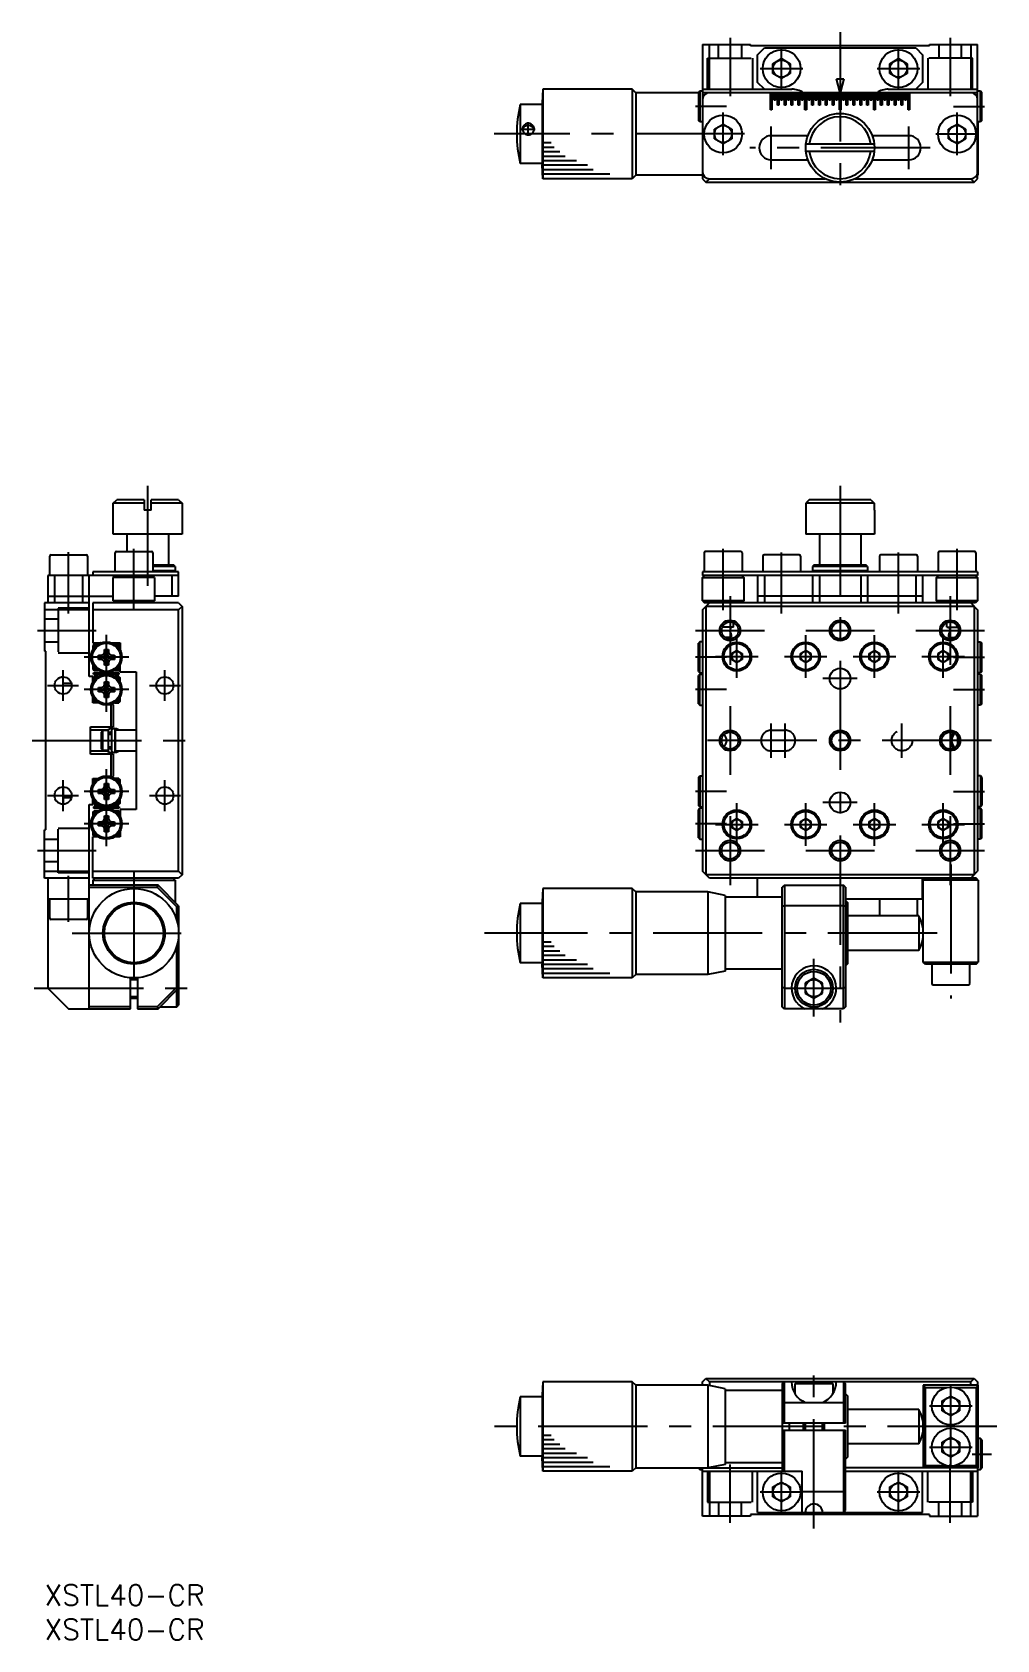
# Model space of a CAD drawing. Extents: x -2 to 315, y -8 to 226.
# Drawn here: x -1.8 to 138.4, y -8 to 225.7 of the extents above; entities that cross this region are included whole.
import ezdxf

# ---------------------------------------------------------------- set-up
doc = ezdxf.new("R2010")
doc.units = 0
doc.header["$LTSCALE"] = 0.5
doc.linetypes.add('CENTER', pattern=[50.8, 31.75, -6.35, 6.35, -6.35])
doc.linetypes.add('DASHED', pattern=[19.05, 12.7, -6.35])
for name, color, linetype in [('MSM_CENTER', 1, 'CENTER'), ('MSM_CONTINUOUS', 7, 'CONTINUOUS'), ('MSM_DASHED', 4, 'DASHED'), ('MSM_NARROW', 5, 'CONTINUOUS'), ('MSM_PART_NUMBER', 7, 'CONTINUOUS')]:
    doc.layers.add(name, color=color, linetype=linetype)
doc.styles.get("Standard").update_dxf_attribs({"font": 'txt.shx', "height": 3, "bigfont": 'bigfont.shx'})

# ---------------------------------------------------------------- blocks, each defined once
blk = doc.blocks.new('*U3')
at = {"layer": 'MSM_PART_NUMBER'}
blk.add_text('XSTL40-CR', height=3, dxfattribs=at).set_placement((0, -3))
blk = doc.blocks.new('*U4')
at = {"layer": 'MSM_PART_NUMBER'}
blk.add_text('XSTL40-CR', height=3, dxfattribs=at).set_placement((0, -8))

msp = doc.modelspace()

# ---------------------------------------------------------------- linework, layer by layer
at = {"layer": 'MSM_CENTER'}
for p, q in [((99.65, 224.87), (99.65, 216.37)), ((115.65, 225.67), (115.65, 201.87)), ((131.65, 224.87), (131.65, 216.37)), ((107.15, 217.27), (107.15, 223.47)), ((124.15, 217.27), (124.15, 223.47)), ((104.05, 220.37), (110.25, 220.37)), ((121.05, 220.37), (127.25, 220.37)), ((99.15, 214.87), (94.65, 214.87)), ((98.65, 207.77), (98.65, 213.97)), ((132.15, 214.87), (136.65, 214.87)), ((132.65, 207.77), (132.65, 213.97)), ((101.75, 210.87), (65.39, 210.87)), ((69.33, 211.58), (71.33, 211.58)), ((70.33, 210.58), (70.33, 212.58)), ((105.65, 205.77), (105.65, 211.97)), ((125.65, 205.77), (125.65, 211.97)), ((129.55, 210.87), (135.75, 210.87)), ((128.75, 208.87), (102.55, 208.87)), ((15, 145.21), (15, 159.71)), ((115.65, 159.71), (115.65, 81.71)), ((3.5, 141.19), (3.5, 150.07)), ((13, 141.68), (13, 150.56)), ((98.65, 141.68), (98.65, 150.56)), ((107.15, 141.18), (107.15, 150.06)), ((124.15, 141.18), (124.15, 150.06)), ((132.65, 141.68), (132.65, 150.56)), ((99.65, 143.71), (99.65, 133.71)), ((131.65, 143.71), (131.65, 133.71)), ((-1, 138.71), (7.5, 138.71)), ((9, 126.86), (9, 138.06)), ((94.65, 138.71), (104.65, 138.71)), ((100.65, 131.81), (100.65, 138.01)), ((110.65, 138.71), (120.65, 138.71)), ((110.65, 131.81), (110.65, 138.01)), ((120.65, 131.81), (120.65, 138.01)), ((126.65, 138.71), (136.65, 138.71)), ((130.65, 131.81), (130.65, 138.01)), ((12.25, 134.81), (5.75, 134.81)), ((99.15, 134.81), (94.65, 134.81)), ((97.55, 134.91), (103.75, 134.91)), ((107.55, 134.91), (113.75, 134.91)), ((117.55, 134.91), (123.75, 134.91)), ((127.55, 134.91), (133.75, 134.91)), ((132.15, 134.81), (136.65, 134.81)), ((2.7, 128.46), (2.7, 132.96)), ((17.5, 128.46), (17.5, 132.96)), ((118.15, 131.71), (113.15, 131.71)), ((0.45, 130.71), (4.95, 130.71)), ((12.25, 130.11), (5.75, 130.11)), ((15.25, 130.71), (19.75, 130.71)), ((99.15, 130.11), (94.65, 130.11)), ((132.15, 130.11), (136.65, 130.11)), ((99.65, 127.71), (99.65, 117.71)), ((131.65, 127.71), (131.65, 117.71)), ((105.65, 120.21), (105.65, 125.21)), ((107.65, 120.21), (107.65, 125.21)), ((124.65, 120.21), (124.65, 125.21)), ((-1.8, 122.71), (22, 122.71)), ((137.65, 122.71), (93.65, 122.71)), ((2.7, 112.46), (2.7, 116.96)), ((9, 107.36), (9, 118.56)), ((17.5, 112.46), (17.5, 116.96)), ((0.45, 114.71), (4.95, 114.71)), ((12.25, 115.31), (5.75, 115.31)), ((15.25, 114.71), (19.75, 114.71)), ((99.15, 115.31), (94.65, 115.31)), ((132.15, 115.31), (136.65, 115.31)), ((100.65, 107.41), (100.65, 113.61)), ((110.65, 107.41), (110.65, 113.61)), ((118.15, 113.71), (113.15, 113.71)), ((120.65, 107.41), (120.65, 113.61)), ((130.65, 107.41), (130.65, 113.61)), ((12.25, 110.61), (5.75, 110.61)), ((99.15, 110.61), (94.65, 110.61)), ((97.55, 110.51), (103.75, 110.51)), ((99.65, 111.71), (99.65, 101.71)), ((107.55, 110.51), (113.75, 110.51)), ((117.55, 110.51), (123.75, 110.51)), ((127.55, 110.51), (133.75, 110.51)), ((131.65, 111.71), (131.65, 101.71)), ((132.15, 110.61), (136.65, 110.61)), ((-1, 106.71), (7.5, 106.71)), ((94.65, 106.71), (104.65, 106.71)), ((110.65, 106.71), (120.65, 106.71)), ((126.65, 106.71), (136.65, 106.71)), ((3.5, 96.36), (3.5, 103.06)), ((13, 103.71), (13, 85.71)), ((131.75, 104.71), (131.75, 85.21)), ((4, 94.71), (22, 94.71)), ((129.75, 94.71), (63.98, 94.71)), ((111.85, 82.61), (111.85, 90.96)), ((-1.5, 86.71), (21.5, 86.71)), ((107.6, 86.71), (116.1, 86.71)), ((111.85, 8.2), (111.85, 32)), ((131.75, 16.9), (131.75, 29.1)), ((128.65, 26), (134.85, 26)), ((138.44, 23), (64.52, 23)), ((128.65, 20), (134.85, 20)), ((134.85, 19), (137.65, 19)), ((99.65, 9), (99.65, 17.5)), ((107.15, 10.4), (107.15, 16.6)), ((124.15, 10.4), (124.15, 16.6)), ((131.65, 9), (131.65, 17.5)), ((104.05, 13.5), (110.25, 13.5)), ((121.05, 13.5), (127.25, 13.5))]:
    msp.add_line(p, q, dxfattribs=at)
at = {"layer": 'MSM_CONTINUOUS'}
for p, q in [((95.65, 223.87), (95.65, 204.37)), ((95.65, 223.87), (102.65, 223.87)), ((96.65, 217.37), (96.65, 223.87)), ((102.65, 223.67), (102.65, 223.87)), ((128.65, 223.67), (102.65, 223.67)), ((103.65, 222.37), (104.65, 223.37)), ((103.65, 218.37), (103.65, 222.37)), ((104.65, 223.37), (126.65, 223.37)), ((126.65, 223.37), (127.65, 222.37)), ((127.65, 222.37), (127.65, 218.37)), ((128.65, 223.67), (128.65, 223.87)), ((128.65, 223.87), (135.65, 223.87)), ((134.65, 223.87), (134.65, 217.37)), ((135.65, 204.37), (135.65, 223.87)), ((105.9, 221.09), (107.15, 221.82)), ((105.9, 219.65), (105.9, 221.09)), ((107.15, 221.82), (108.4, 221.09)), ((108.4, 221.09), (108.4, 219.65)), ((122.9, 221.09), (124.15, 221.82)), ((122.9, 219.65), (122.9, 221.09)), ((124.15, 221.82), (125.4, 221.09)), ((125.4, 221.09), (125.4, 219.65)), ((72.45, 217.37), (72.35, 215.37)), ((72.45, 217.37), (72.45, 204.37)), ((85.45, 217.37), (72.45, 217.37)), ((85.45, 217.37), (85.45, 204.37)), ((85.95, 216.87), (85.45, 217.37)), ((95.65, 217.37), (108.65, 217.37)), ((104.65, 217.37), (103.65, 218.37)), ((107.15, 218.93), (105.9, 219.65)), ((108.4, 219.65), (107.15, 218.93)), ((115.11, 218.87), (116.18, 218.87)), ((115.65, 216.87), (115.11, 218.87)), ((116.18, 218.87), (115.65, 216.87)), ((122.65, 217.37), (135.65, 217.37)), ((124.15, 218.93), (122.9, 219.65)), ((125.4, 219.65), (124.15, 218.93)), ((127.65, 218.37), (126.65, 217.37)), ((69.15, 215.17), (69.15, 206.57)), ((72.35, 215.17), (69.15, 215.17)), ((72.35, 215.37), (72.35, 206.37)), ((85.95, 216.87), (85.95, 204.87)), ((95.05, 216.87), (85.95, 216.87)), ((95.05, 216.92), (95.25, 217.12)), ((95.05, 216.92), (95.05, 212.82)), ((95.25, 217.12), (95.65, 217.12)), ((95.25, 217.12), (95.25, 212.62)), ((135.65, 216.87), (95.65, 216.87)), ((105.55, 214.37), (105.55, 216.87)), ((105.75, 216.87), (105.75, 214.37)), ((106.05, 215.77), (106.05, 216.87)), ((106.25, 215.77), (106.05, 215.77)), ((106.25, 216.87), (106.25, 215.77)), ((106.55, 215.07), (106.55, 216.87)), ((106.75, 215.07), (106.55, 215.07)), ((106.75, 216.87), (106.75, 215.07)), ((107.05, 215.77), (107.05, 216.87)), ((107.25, 215.77), (107.05, 215.77)), ((107.25, 216.87), (107.25, 215.77)), ((107.55, 215.07), (107.55, 216.87)), ((107.75, 215.07), (107.55, 215.07)), ((107.75, 216.87), (107.75, 215.07)), ((108.05, 215.77), (108.05, 216.87)), ((108.25, 215.77), (108.05, 215.77)), ((108.25, 216.87), (108.25, 215.77)), ((108.55, 215.07), (108.55, 216.87)), ((108.75, 215.07), (108.55, 215.07)), ((108.75, 216.87), (108.75, 215.07)), ((109.05, 215.77), (109.05, 216.87)), ((109.25, 215.77), (109.05, 215.77)), ((109.25, 216.87), (109.25, 215.77)), ((109.55, 215.07), (109.55, 216.87)), ((109.75, 215.07), (109.55, 215.07)), ((109.75, 216.87), (109.75, 215.07)), ((110.05, 215.77), (110.05, 216.87)), ((110.25, 215.77), (110.05, 215.77)), ((110.25, 216.87), (110.25, 215.77)), ((110.55, 214.37), (110.55, 216.87)), ((110.75, 216.87), (110.75, 214.37)), ((111.05, 215.77), (111.05, 216.87)), ((111.25, 215.77), (111.05, 215.77)), ((111.25, 216.87), (111.25, 215.77)), ((111.55, 215.07), (111.55, 216.87)), ((111.75, 215.07), (111.55, 215.07)), ((111.75, 216.87), (111.75, 215.07)), ((112.05, 215.77), (112.05, 216.87)), ((112.25, 215.77), (112.05, 215.77)), ((112.25, 216.87), (112.25, 215.77)), ((112.55, 215.07), (112.55, 216.87)), ((112.75, 215.07), (112.55, 215.07)), ((112.75, 216.87), (112.75, 215.07)), ((113.05, 215.77), (113.05, 216.87)), ((113.25, 215.77), (113.05, 215.77)), ((113.25, 216.87), (113.25, 215.77)), ((113.55, 215.07), (113.55, 216.87)), ((113.75, 215.07), (113.55, 215.07)), ((113.75, 216.87), (113.75, 215.07)), ((114.05, 215.77), (114.05, 216.87)), ((114.25, 215.77), (114.05, 215.77)), ((114.25, 216.87), (114.25, 215.77)), ((114.55, 215.07), (114.55, 216.87)), ((114.75, 215.07), (114.55, 215.07)), ((114.75, 216.87), (114.75, 215.07)), ((115.05, 215.77), (115.05, 216.87)), ((115.25, 215.77), (115.05, 215.77)), ((115.25, 216.87), (115.25, 215.77)), ((115.55, 214.37), (115.55, 216.87)), ((115.75, 216.87), (115.75, 214.37)), ((116.05, 215.77), (116.05, 216.87)), ((116.25, 215.77), (116.05, 215.77)), ((116.25, 216.87), (116.25, 215.77)), ((116.55, 215.07), (116.55, 216.87)), ((116.75, 215.07), (116.55, 215.07)), ((116.75, 216.87), (116.75, 215.07)), ((117.05, 215.77), (117.05, 216.87)), ((117.25, 215.77), (117.05, 215.77)), ((117.25, 216.87), (117.25, 215.77)), ((117.55, 215.07), (117.55, 216.87)), ((117.75, 215.07), (117.55, 215.07)), ((117.75, 216.87), (117.75, 215.07)), ((118.05, 215.77), (118.05, 216.87)), ((118.25, 215.77), (118.05, 215.77)), ((118.25, 216.87), (118.25, 215.77)), ((118.55, 215.07), (118.55, 216.87)), ((118.75, 215.07), (118.55, 215.07)), ((118.75, 216.87), (118.75, 215.07)), ((119.05, 215.77), (119.05, 216.87)), ((119.25, 215.77), (119.05, 215.77)), ((119.25, 216.87), (119.25, 215.77)), ((119.55, 215.07), (119.55, 216.87)), ((119.75, 215.07), (119.55, 215.07)), ((119.75, 216.87), (119.75, 215.07)), ((120.05, 215.77), (120.05, 216.87)), ((120.25, 215.77), (120.05, 215.77)), ((120.25, 216.87), (120.25, 215.77)), ((120.55, 214.37), (120.55, 216.87)), ((120.75, 216.87), (120.75, 214.37)), ((121.05, 215.77), (121.05, 216.87)), ((121.25, 215.77), (121.05, 215.77)), ((121.25, 216.87), (121.25, 215.77)), ((121.55, 215.07), (121.55, 216.87)), ((121.75, 215.07), (121.55, 215.07)), ((121.75, 216.87), (121.75, 215.07)), ((122.05, 215.77), (122.05, 216.87)), ((122.25, 215.77), (122.05, 215.77)), ((122.25, 216.87), (122.25, 215.77)), ((122.55, 215.07), (122.55, 216.87)), ((122.75, 215.07), (122.55, 215.07)), ((122.75, 216.87), (122.75, 215.07)), ((123.05, 215.77), (123.05, 216.87)), ((123.25, 215.77), (123.05, 215.77)), ((123.25, 216.87), (123.25, 215.77)), ((123.55, 215.07), (123.55, 216.87)), ((123.75, 215.07), (123.55, 215.07)), ((123.75, 216.87), (123.75, 215.07)), ((124.05, 215.77), (124.05, 216.87)), ((124.25, 215.77), (124.05, 215.77)), ((124.25, 216.87), (124.25, 215.77)), ((124.55, 215.07), (124.55, 216.87)), ((124.75, 215.07), (124.55, 215.07)), ((124.75, 216.87), (124.75, 215.07)), ((125.05, 215.77), (125.05, 216.87)), ((125.25, 215.77), (125.05, 215.77)), ((125.25, 216.87), (125.25, 215.77)), ((125.55, 214.37), (125.55, 216.87)), ((125.75, 216.87), (125.75, 214.37)), ((135.65, 217.12), (136.05, 217.12)), ((136.05, 217.12), (136.25, 216.92)), ((136.05, 212.62), (136.05, 217.12)), ((136.25, 212.82), (136.25, 216.92)), ((95.25, 212.62), (95.05, 212.82)), ((105.75, 214.37), (105.55, 214.37)), ((110.75, 214.37), (110.55, 214.37)), ((115.75, 214.37), (115.55, 214.37)), ((120.75, 214.37), (120.55, 214.37)), ((125.75, 214.37), (125.55, 214.37)), ((136.25, 212.82), (136.05, 212.62)), ((95.65, 212.62), (95.25, 212.62)), ((97.4, 211.59), (98.65, 212.32)), ((97.4, 210.15), (97.4, 211.59)), ((98.65, 212.32), (99.9, 211.59)), ((99.9, 211.59), (99.9, 210.15)), ((110.97, 210.62), (105.65, 210.62)), ((125.65, 210.62), (120.33, 210.62)), ((131.4, 211.59), (132.65, 212.32)), ((131.4, 210.15), (131.4, 211.59)), ((132.65, 212.32), (133.9, 211.59)), ((133.9, 211.59), (133.9, 210.15)), ((136.05, 212.62), (135.65, 212.62)), ((135.75, 204.87), (135.75, 212.62)), ((98.65, 209.43), (97.4, 210.15)), ((99.9, 210.15), (98.65, 209.43)), ((120.62, 209.37), (110.67, 209.37)), ((110.67, 208.37), (120.62, 208.37)), ((132.65, 209.43), (131.4, 210.15)), ((133.9, 210.15), (132.65, 209.43)), ((72.35, 206.57), (69.15, 206.57)), ((72.45, 204.37), (72.35, 206.37)), ((105.65, 207.12), (110.97, 207.12)), ((120.33, 207.12), (125.65, 207.12)), ((85.45, 204.37), (72.45, 204.37)), ((85.95, 204.87), (85.45, 204.37)), ((95.65, 204.87), (85.95, 204.87)), ((95.65, 204.37), (96.15, 203.87)), ((96.15, 203.87), (96.65, 204.37)), ((96.15, 203.87), (135.15, 203.87)), ((96.65, 204.37), (113.47, 204.37)), ((117.83, 204.37), (134.65, 204.37)), ((134.65, 204.37), (135.15, 203.87)), ((135.15, 203.87), (135.65, 204.37)), ((135.75, 204.87), (135.65, 204.97)), ((135.65, 204.87), (135.75, 204.87)), ((10, 157.21), (10.5, 157.71)), ((10, 152.71), (10, 157.21)), ((14.5, 157.21), (10, 157.21)), ((14.5, 157.71), (10.5, 157.71)), ((14.5, 157.71), (14.5, 156.21)), ((19.5, 157.71), (15.5, 157.71)), ((15.5, 156.21), (15.5, 157.71)), ((20, 157.21), (15.5, 157.21)), ((19.5, 157.71), (20, 157.21)), ((20, 157.21), (20, 152.71)), ((111.17, 157.71), (110.67, 157.21)), ((120.62, 157.21), (110.67, 157.21)), ((110.67, 157.21), (110.67, 156.21)), ((120.12, 157.71), (111.17, 157.71)), ((120.12, 157.71), (120.62, 157.21)), ((120.62, 157.21), (120.62, 156.21)), ((15.5, 156.21), (14.5, 156.21)), ((110.65, 156.21), (110.65, 152.71)), ((110.67, 156.21), (110.65, 156.21)), ((120.65, 156.21), (120.62, 156.21)), ((120.65, 156.21), (120.65, 152.71)), ((20, 152.71), (10, 152.71)), ((12, 150.21), (12, 152.71)), ((18, 152.71), (18, 148.21)), ((120.65, 152.71), (110.65, 152.71)), ((112.65, 152.71), (112.65, 148.21)), ((118.65, 152.71), (118.65, 148.21)), ((0.95, 149.72), (6.05, 149.72)), ((10.25, 147.21), (10.25, 150.01)), ((10.45, 150.21), (15.55, 150.21)), ((15.75, 150.01), (15.75, 147.21)), ((95.9, 150.01), (95.9, 147.21)), ((101.2, 150.21), (96.1, 150.21)), ((101.4, 150.01), (101.4, 147.21)), ((109.7, 149.71), (104.6, 149.71)), ((126.7, 149.71), (121.6, 149.71)), ((129.9, 150.01), (129.9, 147.21)), ((135.2, 150.21), (130.1, 150.21)), ((135.4, 150.01), (135.4, 147.21)), ((0.75, 146.71), (0.75, 149.52)), ((6.25, 149.52), (6.25, 146.71)), ((19.5, 147.21), (7, 147.21)), ((7, 147.21), (7, 146.71)), ((18.8, 148.21), (15.75, 148.21)), ((19, 148.01), (15.75, 148.01)), ((15.75, 147.41), (19, 147.41)), ((19, 148.01), (18.8, 148.21)), ((18.8, 147.21), (19, 147.41)), ((19, 148.01), (19, 147.41)), ((19.5, 143.71), (19.5, 147.21)), ((95.65, 147.21), (95.65, 146.71)), ((135.65, 147.21), (95.65, 147.21)), ((104.4, 149.51), (104.4, 147.21)), ((109.9, 149.51), (109.9, 147.21)), ((111.85, 148.21), (111.65, 148.01)), ((111.65, 148.01), (111.65, 147.41)), ((119.65, 148.01), (111.65, 148.01)), ((111.85, 147.21), (111.65, 147.41)), ((111.65, 147.41), (119.65, 147.41)), ((119.45, 148.21), (111.85, 148.21)), ((119.65, 148.01), (119.45, 148.21)), ((119.45, 147.21), (119.65, 147.41)), ((119.65, 148.01), (119.65, 147.41)), ((121.4, 149.51), (121.4, 147.21)), ((126.9, 149.51), (126.9, 147.21)), ((135.65, 147.21), (135.65, 146.71)), ((0.5, 146.71), (0.5, 142.71)), ((19.5, 146.71), (0.5, 146.71)), ((1.5, 142.71), (1.5, 146.71)), ((5.5, 146.71), (5.5, 142.71)), ((6.5, 132.01), (6.5, 146.71)), ((10, 146.41), (10.3, 146.71)), ((10, 143.01), (10, 146.41)), ((16, 146.41), (10, 146.41)), ((16, 146.41), (15.7, 146.71)), ((16, 146.41), (16, 143.01)), ((18.5, 146.71), (18.5, 143.71)), ((135.65, 146.71), (95.65, 146.71)), ((95.65, 146.41), (95.95, 146.71)), ((95.65, 143.01), (95.65, 146.41)), ((95.65, 146.41), (101.65, 146.41)), ((101.35, 146.71), (101.65, 146.41)), ((101.65, 146.41), (101.65, 143.01)), ((103.65, 146.71), (103.65, 142.71)), ((104.65, 146.71), (104.65, 142.71)), ((111.65, 146.71), (111.65, 142.71)), ((112.65, 146.71), (112.65, 142.71)), ((118.65, 146.71), (118.65, 142.71)), ((119.65, 146.71), (119.65, 142.71)), ((126.65, 146.71), (126.65, 142.71)), ((127.65, 146.71), (127.65, 142.71)), ((129.65, 146.41), (129.95, 146.71)), ((129.65, 143.01), (129.65, 146.41)), ((129.65, 146.41), (135.65, 146.41)), ((135.35, 146.71), (135.65, 146.41)), ((135.65, 146.41), (135.65, 143.01)), ((0, 142.71), (0, 135.71)), ((6.5, 142.71), (0, 142.71)), ((0.5, 143.71), (10, 143.71)), ((7, 142.71), (7, 136.91)), ((19.5, 142.71), (7, 142.71)), ((10, 143.01), (10.3, 142.71)), ((16, 143.01), (10, 143.01)), ((15.7, 142.71), (16, 143.01)), ((19.5, 143.71), (16, 143.71)), ((19.5, 142.71), (20, 142.21)), ((101.65, 143.01), (95.65, 143.01)), ((95.65, 143.01), (95.95, 142.71)), ((95.65, 141.71), (96.65, 142.71)), ((135.35, 142.71), (95.95, 142.71)), ((101.65, 143.01), (101.35, 142.71)), ((127.65, 143.71), (103.65, 143.71)), ((135.65, 143.01), (129.65, 143.01)), ((129.95, 142.71), (129.65, 143.01)), ((134.65, 142.71), (135.65, 141.71)), ((135.65, 143.01), (135.35, 142.71)), ((6.5, 141.71), (0, 141.71)), ((19.5, 141.71), (7, 141.71)), ((20, 142.21), (19.5, 141.71)), ((19.5, 103.71), (19.5, 141.71)), ((20, 142.21), (20, 103.21)), ((95.65, 141.71), (95.65, 103.71)), ((135.15, 142.21), (96.15, 142.21)), ((96.15, 142.21), (96.15, 103.21)), ((135.15, 142.21), (135.15, 103.21)), ((135.65, 141.71), (135.65, 103.71)), ((100.15, 139.21), (98.53, 139.21)), ((100.15, 139.21), (100.15, 139.84)), ((131.15, 139.21), (131.15, 139.84)), ((131.15, 139.21), (132.77, 139.21)), ((0.2, 135.71), (0, 135.71)), ((0.2, 109.71), (0.2, 135.71)), ((7, 136.91), (8.19, 136.91)), ((7.2, 136.71), (7, 136.51)), ((7, 136.51), (7, 135.84)), ((7, 136.51), (7.53, 136.51)), ((7.79, 136.71), (7.2, 136.71)), ((7.2, 136.16), (7.2, 136.71)), ((8.13, 136.89), (8.1, 136.91)), ((8.7, 135.96), (9.3, 135.96)), ((8.7, 135.61), (8.7, 135.96)), ((8.7, 135.96), (8.91, 135.61)), ((8.91, 135.4), (8.91, 135.61)), ((9.09, 135.61), (8.91, 135.61)), ((9.3, 135.96), (9.09, 135.61)), ((9.09, 135.61), (9.09, 135.4)), ((9.3, 135.96), (9.3, 135.61)), ((9.81, 136.91), (11, 136.91)), ((9.9, 136.91), (9.87, 136.89)), ((10.8, 136.71), (10.21, 136.71)), ((10.47, 136.51), (11, 136.51)), ((11, 136.51), (10.8, 136.71)), ((10.8, 136.71), (10.8, 136.16)), ((11, 136.91), (11, 135.84)), ((95.25, 137.06), (95.05, 136.86)), ((95.05, 132.76), (95.05, 136.86)), ((95.65, 137.06), (95.25, 137.06)), ((95.25, 132.56), (95.25, 137.06)), ((99.89, 137.71), (98.93, 137.71)), ((99.89, 137.71), (99.53, 137.49)), ((99.9, 135.35), (100.65, 135.78)), ((100.65, 135.78), (101.4, 135.35)), ((109.9, 135.35), (110.65, 135.78)), ((110.65, 135.78), (111.4, 135.35)), ((119.9, 135.35), (120.65, 135.78)), ((120.65, 135.78), (121.4, 135.35)), ((129.9, 135.35), (130.65, 135.78)), ((130.65, 135.78), (131.4, 135.35)), ((131.41, 137.71), (131.77, 137.49)), ((131.41, 137.71), (132.36, 137.71)), ((135.65, 137.06), (136.05, 137.06)), ((136.05, 137.06), (136.25, 136.86)), ((136.05, 132.56), (136.05, 137.06)), ((136.25, 132.76), (136.25, 136.86)), ((7, 133.78), (7, 133.11)), ((7.2, 132.91), (7.2, 133.46)), ((7.85, 135.11), (8.2, 135.11)), ((7.85, 134.51), (7.85, 135.11)), ((7.85, 135.11), (8.2, 134.9)), ((7.85, 134.51), (8.2, 134.73)), ((8.2, 134.51), (7.85, 134.51)), ((8.2, 134.9), (8.41, 134.9)), ((8.2, 134.9), (8.2, 134.73)), ((8.41, 134.73), (8.2, 134.73)), ((8.7, 133.66), (8.91, 134.02)), ((8.7, 133.66), (8.7, 134.01)), ((9.3, 133.66), (8.7, 133.66)), ((8.91, 134.02), (8.91, 134.23)), ((9.09, 134.02), (8.91, 134.02)), ((9.09, 134.23), (9.09, 134.02)), ((9.3, 133.66), (9.09, 134.02)), ((9.3, 134.01), (9.3, 133.66)), ((9.59, 134.9), (9.8, 134.9)), ((9.8, 134.73), (9.59, 134.73)), ((9.8, 135.11), (10.15, 135.11)), ((9.8, 134.9), (10.15, 135.11)), ((9.8, 134.9), (9.8, 134.73)), ((9.8, 134.73), (10.15, 134.51)), ((10.15, 134.51), (9.8, 134.51)), ((10.15, 135.11), (10.15, 134.51)), ((10.8, 133.46), (10.8, 132.91)), ((11, 132.71), (11, 133.78)), ((99.9, 134.48), (99.9, 135.35)), ((100.65, 134.05), (99.9, 134.48)), ((101.4, 134.48), (100.65, 134.05)), ((101.4, 135.35), (101.4, 134.48)), ((109.9, 134.48), (109.9, 135.35)), ((110.65, 134.05), (109.9, 134.48)), ((111.4, 134.48), (110.65, 134.05)), ((111.4, 135.35), (111.4, 134.48)), ((119.9, 134.48), (119.9, 135.35)), ((120.65, 134.05), (119.9, 134.48)), ((121.4, 134.48), (120.65, 134.05)), ((121.4, 135.35), (121.4, 134.48)), ((129.9, 134.48), (129.9, 135.35)), ((130.65, 134.05), (129.9, 134.48)), ((131.4, 134.48), (130.65, 134.05)), ((131.4, 135.35), (131.4, 134.48)), ((2.7, 131.91), (2.35, 131.91)), ((2.7, 129.46), (2.7, 131.91)), ((3.91, 131.01), (2.7, 131.01)), ((7, 132.01), (6.5, 132.01)), ((7, 133.11), (7.2, 132.91)), ((7.53, 133.11), (7, 133.11)), ((7, 131.14), (7, 132.01)), ((7.2, 132.01), (7, 131.81)), ((7.53, 131.81), (7, 131.81)), ((7.12, 132.56), (10.87, 132.56)), ((7.12, 132.36), (7.12, 132.56)), ((7.12, 132.36), (10.87, 132.36)), ((7.2, 132.91), (7.79, 132.91)), ((7.79, 132.01), (7.2, 132.01)), ((7.2, 132.01), (7.2, 131.46)), ((8.05, 132.57), (8.19, 132.71)), ((8.05, 132.56), (8.05, 132.57)), ((8.05, 132.56), (8.05, 132.57)), ((8.05, 132.36), (8.05, 132.36)), ((8.19, 132.21), (8.05, 132.36)), ((8.05, 132.36), (8.05, 132.36)), ((8.24, 132.23), (8.11, 132.36)), ((8.35, 132.27), (8.25, 132.36)), ((8.7, 131.26), (9.3, 131.26)), ((8.7, 130.91), (8.7, 131.26)), ((8.7, 131.26), (8.91, 130.91)), ((8.91, 130.7), (8.91, 130.91)), ((9.09, 130.91), (8.91, 130.91)), ((9.3, 131.26), (9.09, 130.91)), ((9.09, 130.91), (9.09, 130.7)), ((9.3, 131.26), (9.3, 130.91)), ((9.65, 132.66), (9.75, 132.56)), ((9.76, 132.7), (9.89, 132.56)), ((9.81, 132.71), (9.95, 132.57)), ((9.95, 132.36), (9.81, 132.21)), ((9.95, 132.57), (9.95, 132.56)), ((9.95, 132.57), (9.95, 132.56)), ((9.95, 132.36), (9.95, 132.36)), ((9.95, 132.36), (9.95, 132.36)), ((10.21, 132.91), (10.8, 132.91)), ((10.8, 132.01), (10.21, 132.01)), ((11, 133.11), (10.47, 133.11)), ((11, 131.81), (10.47, 131.81)), ((10.8, 132.91), (11, 133.11)), ((10.8, 132.01), (11, 131.81)), ((10.8, 131.46), (10.8, 132.01)), ((10.87, 132.36), (10.87, 132.56)), ((11, 132.71), (13.3, 132.71)), ((11, 131.14), (11, 131.81)), ((13.3, 132.71), (13.3, 112.71)), ((95.05, 132.76), (95.25, 132.56)), ((95.25, 132.36), (95.05, 132.16)), ((95.05, 128.06), (95.05, 132.16)), ((95.25, 132.56), (95.65, 132.56)), ((95.25, 132.36), (95.65, 132.36)), ((95.25, 127.86), (95.25, 132.36)), ((136.05, 132.56), (135.65, 132.56)), ((136.05, 132.36), (135.65, 132.36)), ((136.25, 132.76), (136.05, 132.56)), ((136.05, 132.36), (136.25, 132.16)), ((136.05, 127.86), (136.05, 132.36)), ((136.25, 128.06), (136.25, 132.16)), ((7, 128.21), (7, 129.08)), ((7.2, 128.76), (7.2, 128.21)), ((7.85, 130.41), (8.2, 130.41)), ((7.85, 129.81), (7.85, 130.41)), ((7.85, 130.41), (8.2, 130.2)), ((7.85, 129.81), (8.2, 130.03)), ((8.2, 129.81), (7.85, 129.81)), ((8.2, 130.2), (8.41, 130.2)), ((8.2, 130.2), (8.2, 130.03)), ((8.41, 130.03), (8.2, 130.03)), ((8.7, 128.96), (8.91, 129.32)), ((8.7, 128.96), (8.7, 129.31)), ((9.3, 128.96), (8.7, 128.96)), ((8.91, 129.32), (8.91, 129.53)), ((9.09, 129.32), (8.91, 129.32)), ((9.09, 129.53), (9.09, 129.32)), ((9.3, 128.96), (9.09, 129.32)), ((9.3, 129.31), (9.3, 128.96)), ((9.59, 130.2), (9.8, 130.2)), ((9.8, 130.03), (9.59, 130.03)), ((9.8, 130.41), (10.15, 130.41)), ((9.8, 130.2), (10.15, 130.41)), ((9.8, 130.2), (9.8, 130.03)), ((9.8, 130.03), (10.15, 129.81)), ((10.15, 129.81), (9.8, 129.81)), ((10.15, 130.41), (10.15, 129.81)), ((10.8, 128.21), (10.8, 128.76)), ((11, 128.41), (11, 129.08)), ((7.2, 128.21), (7, 128.41)), ((7, 128.41), (7.53, 128.41)), ((7.79, 128.21), (7, 128.21)), ((9.7, 124.71), (9.7, 127.97)), ((9.87, 128.04), (10, 127.91)), ((10, 127.91), (10, 124.71)), ((10.21, 128.21), (10.8, 128.21)), ((10.47, 128.41), (11, 128.41)), ((11, 128.41), (10.8, 128.21)), ((95.05, 128.06), (95.25, 127.86)), ((95.25, 127.86), (95.65, 127.86)), ((136.05, 127.86), (135.65, 127.86)), ((136.25, 128.06), (136.05, 127.86)), ((6.7, 120.71), (6.7, 124.71)), ((6.7, 124.71), (10, 124.71)), ((9.1, 124.21), (6.7, 124.21)), ((8.5, 124.16), (8.3, 123.95)), ((8.3, 121.48), (8.3, 123.95)), ((9.1, 124.16), (8.5, 124.16)), ((8.5, 121.27), (8.5, 124.16)), ((9.3, 124.21), (9.1, 124.21)), ((9.1, 124.16), (9.1, 124.21)), ((9.3, 121.21), (9.3, 124.21)), ((9.7, 123.93), (9.7, 123.61)), ((9.75, 124.21), (9.75, 121.21)), ((10.25, 121.21), (10.25, 124.21)), ((13.3, 124.21), (10.3, 124.21)), ((10.3, 121.21), (10.3, 124.21)), ((9.75, 123.61), (9.3, 123.61)), ((9.3, 121.81), (9.75, 121.81)), ((9.7, 121.81), (9.7, 121.5)), ((10.3, 123.61), (10.25, 123.61)), ((10.25, 121.81), (10.3, 121.81)), ((132.75, 122.16), (132.75, 123.26)), ((6.7, 121.21), (9.1, 121.21)), ((10, 120.71), (6.7, 120.71)), ((8.3, 121.48), (8.5, 121.27)), ((9.1, 121.27), (8.5, 121.27)), ((9.1, 121.21), (9.1, 121.27)), ((9.1, 121.21), (9.3, 121.21)), ((9.7, 117.45), (9.7, 120.71)), ((10, 120.71), (10, 117.51)), ((10.3, 121.21), (13.3, 121.21)), ((7, 116.34), (7, 117.21)), ((7, 117.21), (7.79, 117.21)), ((7.2, 117.21), (7, 117.01)), ((7.53, 117.01), (7, 117.01)), ((7.2, 117.21), (7.2, 116.66)), ((9.87, 117.39), (10, 117.51)), ((10.8, 117.21), (10.21, 117.21)), ((10.47, 117.01), (11, 117.01)), ((10.8, 117.21), (10.8, 116.66)), ((10.8, 117.21), (11, 117.01)), ((11, 116.34), (11, 117.01)), ((95.05, 117.36), (95.25, 117.56)), ((95.05, 117.36), (95.05, 113.26)), ((95.25, 117.56), (95.65, 117.56)), ((95.25, 117.56), (95.25, 113.06)), ((136.05, 117.56), (135.65, 117.56)), ((136.05, 117.56), (136.05, 113.06)), ((136.25, 117.36), (136.05, 117.56)), ((136.25, 117.36), (136.25, 113.26)), ((2.7, 115.96), (2.7, 113.52)), ((7.85, 115.01), (7.85, 115.61)), ((7.85, 115.61), (8.2, 115.61)), ((7.85, 115.61), (8.2, 115.4)), ((7.85, 115.01), (8.2, 115.23)), ((8.2, 115.01), (7.85, 115.01)), ((8.2, 115.4), (8.41, 115.4)), ((8.2, 115.4), (8.2, 115.23)), ((8.41, 115.23), (8.2, 115.23)), ((8.7, 116.46), (9.3, 116.46)), ((8.7, 116.11), (8.7, 116.46)), ((8.7, 116.46), (8.91, 116.11)), ((8.7, 114.16), (8.91, 114.52)), ((8.7, 114.16), (8.7, 114.51)), ((8.91, 115.9), (8.91, 116.11)), ((9.09, 116.11), (8.91, 116.11)), ((8.91, 114.52), (8.91, 114.73)), ((9.09, 114.52), (8.91, 114.52)), ((9.3, 116.46), (9.09, 116.11)), ((9.09, 116.11), (9.09, 115.9)), ((9.09, 114.73), (9.09, 114.52)), ((9.3, 114.16), (9.09, 114.52)), ((9.3, 116.46), (9.3, 116.11)), ((9.3, 114.51), (9.3, 114.16)), ((9.59, 115.4), (9.8, 115.4)), ((9.8, 115.23), (9.59, 115.23)), ((9.8, 115.61), (10.15, 115.61)), ((9.8, 115.4), (10.15, 115.61)), ((9.8, 115.4), (9.8, 115.23)), ((9.8, 115.23), (10.15, 115.01)), ((10.15, 115.01), (9.8, 115.01)), ((10.15, 115.61), (10.15, 115.01)), ((2.35, 113.52), (2.7, 113.52)), ((2.7, 114.42), (3.91, 114.42)), ((6.5, 113.41), (7, 113.41)), ((6.5, 83.71), (6.5, 113.41)), ((7, 113.41), (7, 114.28)), ((7.53, 113.61), (7, 113.61)), ((7.2, 113.41), (7, 113.61)), ((7, 112.31), (7.2, 112.51)), ((7, 112.31), (7, 111.64)), ((7, 112.31), (7.53, 112.31)), ((7.12, 113.06), (7.12, 112.86)), ((8.95, 113.06), (7.12, 113.06)), ((10.87, 112.86), (7.12, 112.86)), ((7.2, 113.41), (7.2, 113.96)), ((7.2, 113.41), (7.79, 113.41)), ((7.2, 111.96), (7.2, 112.51)), ((7.79, 112.51), (7.2, 112.51)), ((8.05, 113.07), (8.19, 113.22)), ((8.05, 113.06), (8.05, 113.07)), ((8.05, 113.06), (8.05, 113.07)), ((8.19, 112.71), (8.05, 112.86)), ((8.05, 112.86), (8.05, 112.86)), ((8.05, 112.86), (8.05, 112.86)), ((8.11, 113.06), (8.24, 113.2)), ((8.25, 113.06), (8.35, 113.16)), ((9.3, 114.16), (8.7, 114.16)), ((10.87, 113.06), (9.05, 113.06)), ((9.65, 112.77), (9.75, 112.86)), ((9.76, 112.73), (9.89, 112.86)), ((9.81, 113.22), (9.95, 113.07)), ((9.95, 112.86), (9.81, 112.71)), ((9.95, 113.07), (9.95, 113.06)), ((9.95, 113.07), (9.95, 113.06)), ((9.95, 112.86), (9.95, 112.86)), ((9.95, 112.86), (9.95, 112.86)), ((10.21, 113.41), (10.8, 113.41)), ((10.8, 112.51), (10.21, 112.51)), ((11, 113.61), (10.47, 113.61)), ((10.47, 112.31), (11, 112.31)), ((10.8, 113.96), (10.8, 113.41)), ((11, 113.61), (10.8, 113.41)), ((10.8, 112.51), (10.8, 111.96)), ((10.8, 112.51), (11, 112.31)), ((10.87, 113.06), (10.87, 112.86)), ((11, 113.61), (11, 114.28)), ((13.3, 112.71), (11, 112.71)), ((11, 112.71), (11, 111.64)), ((95.25, 113.06), (95.05, 113.26)), ((95.25, 112.86), (95.05, 112.66)), ((95.05, 108.56), (95.05, 112.66)), ((95.25, 113.06), (95.65, 113.06)), ((95.65, 112.86), (95.25, 112.86)), ((95.25, 108.36), (95.25, 112.86)), ((136.05, 113.06), (135.65, 113.06)), ((135.65, 112.86), (136.05, 112.86)), ((136.05, 113.06), (136.25, 113.26)), ((136.05, 112.86), (136.25, 112.66)), ((136.05, 108.36), (136.05, 112.86)), ((136.25, 108.56), (136.25, 112.66)), ((7.85, 110.91), (8.2, 110.91)), ((7.85, 110.31), (7.85, 110.91)), ((7.85, 110.91), (8.2, 110.7)), ((7.85, 110.31), (8.2, 110.53)), ((8.2, 110.31), (7.85, 110.31)), ((8.2, 110.7), (8.41, 110.7)), ((8.2, 110.7), (8.2, 110.53)), ((8.41, 110.53), (8.2, 110.53)), ((8.7, 111.76), (9.3, 111.76)), ((8.7, 111.41), (8.7, 111.76)), ((8.7, 111.76), (8.91, 111.41)), ((8.91, 111.2), (8.91, 111.41)), ((9.09, 111.41), (8.91, 111.41)), ((8.91, 109.82), (8.91, 110.03)), ((9.3, 111.76), (9.09, 111.41)), ((9.09, 111.41), (9.09, 111.2)), ((9.09, 110.03), (9.09, 109.82)), ((9.3, 111.76), (9.3, 111.41)), ((9.59, 110.7), (9.8, 110.7)), ((9.8, 110.53), (9.59, 110.53)), ((9.8, 110.91), (10.15, 110.91)), ((9.8, 110.7), (10.15, 110.91)), ((9.8, 110.7), (9.8, 110.53)), ((9.8, 110.53), (10.15, 110.31)), ((10.15, 110.31), (9.8, 110.31)), ((10.15, 110.91), (10.15, 110.31)), ((99.9, 110.95), (100.65, 111.38)), ((99.9, 110.08), (99.9, 110.95)), ((100.65, 109.65), (99.9, 110.08)), ((100.65, 111.38), (101.4, 110.95)), ((101.4, 110.08), (100.65, 109.65)), ((101.4, 110.95), (101.4, 110.08)), ((109.9, 110.95), (110.65, 111.38)), ((109.9, 110.08), (109.9, 110.95)), ((110.65, 109.65), (109.9, 110.08)), ((110.65, 111.38), (111.4, 110.95)), ((111.4, 110.08), (110.65, 109.65)), ((111.4, 110.95), (111.4, 110.08)), ((119.9, 110.95), (120.65, 111.38)), ((119.9, 110.08), (119.9, 110.95)), ((120.65, 109.65), (119.9, 110.08)), ((120.65, 111.38), (121.4, 110.95)), ((121.4, 110.08), (120.65, 109.65)), ((121.4, 110.95), (121.4, 110.08)), ((129.9, 110.95), (130.65, 111.38)), ((129.9, 110.08), (129.9, 110.95)), ((130.65, 109.65), (129.9, 110.08)), ((130.65, 111.38), (131.4, 110.95)), ((131.4, 110.08), (130.65, 109.65)), ((131.4, 110.95), (131.4, 110.08)), ((0, 102.71), (0, 109.71)), ((0.2, 109.71), (0, 109.71)), ((7, 109.58), (7, 108.91)), ((7.53, 108.91), (7, 108.91)), ((7, 108.91), (7.2, 108.71)), ((7.79, 108.71), (7, 108.71)), ((7, 102.71), (7, 108.71)), ((7.2, 108.71), (7.2, 109.26)), ((8.7, 109.46), (8.91, 109.82)), ((8.7, 109.46), (8.7, 109.81)), ((9.3, 109.46), (8.7, 109.46)), ((9.09, 109.82), (8.91, 109.82)), ((9.3, 109.46), (9.09, 109.82)), ((9.3, 109.81), (9.3, 109.46)), ((11, 108.71), (10.21, 108.71)), ((11, 108.91), (10.47, 108.91)), ((10.8, 109.26), (10.8, 108.71)), ((11, 108.91), (10.8, 108.71)), ((11, 109.58), (11, 108.71)), ((95.05, 108.56), (95.25, 108.36)), ((95.25, 108.36), (95.65, 108.36)), ((136.05, 108.36), (135.65, 108.36)), ((136.25, 108.56), (136.05, 108.36)), ((0, 103.71), (6.5, 103.71)), ((7, 103.71), (19.5, 103.71)), ((20, 103.21), (19.5, 103.71)), ((20, 103.21), (19.5, 102.71)), ((96.65, 102.71), (95.65, 103.71)), ((135.15, 103.21), (96.15, 103.21)), ((134.65, 102.71), (135.65, 103.71)), ((6.5, 102.71), (0, 102.71)), ((0.5, 102.71), (0.5, 86.71)), ((16.5, 101.71), (6.5, 101.71)), ((6.5, 101.41), (16.38, 101.41)), ((19.5, 102.71), (7, 102.71)), ((7.3, 102.71), (7, 102.41)), ((7, 102.41), (19, 102.41)), ((7, 102.41), (7, 101.71)), ((16.38, 101.41), (16.5, 101.71)), ((16.38, 101.41), (19.2, 98.59)), ((19.5, 98.71), (16.5, 101.71)), ((19, 102.41), (18.7, 102.71)), ((19, 102.41), (19, 99.21)), ((72.45, 101.21), (72.35, 99.21)), ((85.45, 101.21), (72.45, 101.21)), ((72.45, 101.21), (72.45, 88.21)), ((85.95, 100.71), (85.45, 101.21)), ((85.45, 101.21), (85.45, 88.21)), ((96.45, 100.71), (85.95, 100.71)), ((85.95, 100.71), (85.95, 88.71)), ((96.45, 100.71), (96.45, 88.71)), ((98.95, 100.21), (96.45, 100.71)), ((135.45, 102.71), (96.65, 102.71)), ((103.65, 99.96), (103.65, 102.71)), ((107.55, 101.71), (107.25, 101.41)), ((107.25, 84.01), (107.25, 101.41)), ((107.55, 101.71), (107.55, 83.71)), ((107.55, 101.71), (116.15, 101.71)), ((116.15, 83.71), (116.15, 101.71)), ((116.45, 101.41), (116.15, 101.71)), ((116.45, 101.41), (116.45, 84.01)), ((127.65, 99.71), (127.65, 102.71)), ((127.75, 102.41), (128.05, 102.71)), ((135.75, 102.41), (127.75, 102.41)), ((127.75, 90.51), (127.75, 102.41)), ((135.75, 102.41), (135.45, 102.71)), ((135.75, 102.41), (135.75, 90.51)), ((0.5, 99.71), (6.5, 99.71)), ((0.75, 96.91), (0.75, 99.71)), ((6.25, 99.71), (6.25, 96.91)), ((19.2, 98.59), (19.5, 98.71)), ((19.2, 98.59), (19.2, 96.67)), ((19.5, 98.71), (19.5, 84.26)), ((69.15, 99.01), (69.15, 90.41)), ((72.35, 99.01), (69.15, 99.01)), ((72.35, 99.21), (72.35, 90.21)), ((98.95, 100.21), (98.95, 89.21)), ((107.25, 99.96), (98.95, 99.96)), ((107.55, 98.71), (107.25, 98.59)), ((116.15, 98.71), (107.55, 98.71)), ((116.45, 98.59), (116.15, 98.71)), ((116.45, 99.71), (127.65, 99.71)), ((116.45, 99.46), (116.75, 99.16)), ((116.75, 99.16), (116.75, 90.26)), ((121.4, 99.71), (121.4, 97.21)), ((126.9, 97.21), (126.9, 99.71)), ((6.05, 96.71), (0.95, 96.71)), ((127.08, 97.21), (116.75, 97.21)), ((127.08, 97.21), (127.08, 92.21)), ((19.2, 92.76), (19.2, 86.84)), ((127.08, 92.21), (116.75, 92.21)), ((72.35, 90.41), (69.15, 90.41)), ((72.45, 88.21), (72.35, 90.21)), ((98.95, 89.21), (96.45, 88.71)), ((107.25, 89.46), (98.95, 89.46)), ((116.75, 90.26), (116.45, 89.96)), ((127.75, 90.51), (135.75, 90.51)), ((128.05, 90.21), (127.75, 90.51)), ((135.45, 90.21), (128.05, 90.21)), ((129, 90.21), (129, 87.41)), ((134.5, 87.41), (134.5, 90.21)), ((135.45, 90.21), (135.75, 90.51)), ((0.5, 86.71), (3.5, 83.71)), ((12.5, 83.71), (12.5, 88.23)), ((12.5, 88.21), (13.5, 88.21)), ((12.75, 88.22), (12.75, 88.21)), ((13.25, 88.21), (13.25, 88.22)), ((13.5, 88.23), (13.5, 83.71)), ((19.2, 86.84), (16.38, 84.01)), ((16.5, 83.71), (19.5, 86.71)), ((19.2, 86.84), (19.5, 86.71)), ((85.45, 88.21), (72.45, 88.21)), ((85.95, 88.71), (85.45, 88.21)), ((96.45, 88.71), (85.95, 88.71)), ((96.65, 88.71), (96.65, 88.75)), ((107.55, 86.71), (107.25, 86.84)), ((107.55, 86.71), (108.6, 86.71)), ((111.85, 88.16), (110.6, 87.44)), ((110.6, 87.44), (110.6, 85.99)), ((113.1, 87.44), (111.85, 88.16)), ((113.1, 85.99), (113.1, 87.44)), ((115.1, 86.71), (116.15, 86.71)), ((116.45, 86.84), (116.15, 86.71)), ((129.2, 87.21), (134.3, 87.21)), ((13.5, 85.21), (12.5, 85.21)), ((19.2, 86.41), (19.2, 83.96)), ((19.2, 83.96), (19.5, 84.26)), ((110.6, 85.99), (111.85, 85.27)), ((111.85, 85.27), (113.1, 85.99)), ((3.5, 83.71), (12.5, 83.71)), ((12.5, 84.01), (6.5, 84.01)), ((16.38, 84.01), (13.5, 84.01)), ((13.5, 83.71), (16.5, 83.71)), ((16.38, 84.01), (16.5, 83.71)), ((19.2, 83.96), (16.75, 83.96)), ((107.55, 83.71), (107.25, 84.01)), ((116.15, 83.71), (107.55, 83.71)), ((116.45, 84.01), (116.15, 83.71)), ((72.45, 29.5), (72.35, 27.5)), ((85.45, 29.5), (72.45, 29.5)), ((72.45, 29.5), (72.45, 16.5)), ((85.95, 29), (85.45, 29.5)), ((85.45, 29.5), (85.45, 16.5)), ((96.45, 29), (85.95, 29)), ((85.95, 29), (85.95, 17)), ((95.65, 29.5), (96.15, 30)), ((95.65, 29), (95.65, 29.5)), ((96.15, 30), (96.65, 29.5)), ((96.15, 30), (135.15, 30)), ((96.45, 29), (96.45, 17)), ((98.95, 28.5), (96.45, 29)), ((96.65, 29.5), (96.65, 28.96)), ((134.65, 29.5), (96.65, 29.5)), ((98.95, 28.5), (98.95, 17.5)), ((107.25, 28.25), (98.95, 28.25)), ((107.25, 29.2), (107.55, 29.5)), ((107.25, 29.2), (107.25, 16.5)), ((107.55, 23.5), (107.55, 29.5)), ((109.1, 29.2), (109.4, 29.5)), ((109.1, 27.77), (109.1, 29.2)), ((114.6, 29.2), (109.1, 29.2)), ((114.3, 29.5), (114.6, 29.2)), ((114.6, 29.2), (114.6, 27.77)), ((116.15, 29.5), (116.15, 23.5)), ((116.15, 29.5), (116.45, 29.2)), ((116.45, 23.5), (116.45, 29.2)), ((127.75, 29), (127.75, 17)), ((128.05, 28.7), (127.75, 29)), ((135.75, 29), (127.75, 29)), ((128.05, 17.3), (128.05, 28.7)), ((128.05, 28.7), (131.23, 28.7)), ((132.27, 28.7), (135.45, 28.7)), ((134.65, 29.5), (135.15, 30)), ((134.65, 29), (134.65, 29.5)), ((135.15, 30), (135.65, 29.5)), ((135.45, 28.7), (135.75, 29)), ((135.45, 28.7), (135.45, 17.3)), ((135.65, 29.5), (135.65, 29)), ((135.75, 17), (135.75, 29)), ((69.15, 27.3), (69.15, 18.7)), ((72.35, 27.3), (69.15, 27.3)), ((72.35, 27.5), (72.35, 18.5)), ((107.25, 26.38), (107.55, 26.5)), ((107.55, 26.5), (116.15, 26.5)), ((116.15, 26.5), (116.45, 26.38)), ((116.45, 27.75), (116.75, 27.45)), ((116.75, 27.45), (116.75, 18.55)), ((130.5, 26.72), (131.75, 27.44)), ((130.5, 25.28), (130.5, 26.72)), ((131.75, 27.44), (133, 26.72)), ((133, 26.72), (133, 25.28)), ((116.45, 23.5), (107.25, 23.5)), ((108.25, 23.5), (108.25, 22.5)), ((110.35, 22.5), (110.35, 23.5)), ((113.35, 23.5), (113.35, 22.5)), ((127.08, 25.5), (116.75, 25.5)), ((127.08, 25.5), (127.08, 20.5)), ((131.75, 24.56), (130.5, 25.28)), ((133, 25.28), (131.75, 24.56)), ((107.25, 22.5), (116.45, 22.5)), ((107.55, 16.5), (107.55, 22.5)), ((116.15, 22.5), (116.15, 10.5)), ((116.45, 10.8), (116.45, 22.5)), ((130.5, 20.72), (131.75, 21.44)), ((131.75, 21.44), (133, 20.72)), ((136.05, 21.25), (135.75, 21.25)), ((136.25, 21.05), (136.05, 21.25)), ((136.05, 21.25), (136.05, 16.75)), ((136.25, 21.05), (136.25, 16.95)), ((72.35, 18.7), (69.15, 18.7)), ((127.08, 20.5), (116.75, 20.5)), ((130.5, 19.28), (130.5, 20.72)), ((131.75, 18.56), (130.5, 19.28)), ((133, 19.28), (131.75, 18.56)), ((133, 20.72), (133, 19.28)), ((72.45, 16.5), (72.35, 18.5)), ((85.45, 16.5), (72.45, 16.5)), ((85.95, 17), (85.45, 16.5)), ((85.95, 17), (107.25, 17)), ((95.05, 16.95), (95.05, 17)), ((95.05, 16.95), (95.25, 16.75)), ((95.25, 16.75), (95.25, 17)), ((95.25, 16.75), (95.65, 16.75)), ((95.65, 10), (95.65, 17)), ((95.65, 16.5), (110.15, 16.5)), ((98.95, 17.5), (96.45, 17)), ((96.65, 17.04), (96.65, 17)), ((96.65, 16.5), (96.65, 10)), ((107.25, 17.75), (98.95, 17.75)), ((103.65, 10.5), (103.65, 16.5)), ((110.15, 10.5), (110.15, 16.5)), ((116.75, 18.55), (116.45, 18.25)), ((135.75, 17), (116.45, 17)), ((116.45, 16.5), (135.65, 16.5)), ((127.65, 10.5), (127.65, 16.5)), ((127.75, 17), (128.05, 17.3)), ((131.23, 17.3), (128.05, 17.3)), ((135.45, 17.3), (132.27, 17.3)), ((134.65, 10), (134.65, 16.5)), ((135.75, 17), (135.45, 17.3)), ((135.65, 17), (135.65, 10)), ((135.65, 16.75), (136.05, 16.75)), ((136.05, 16.75), (136.25, 16.95)), ((105.9, 14.22), (107.15, 14.94)), ((105.9, 12.78), (105.9, 14.22)), ((107.15, 14.94), (108.4, 14.22)), ((108.4, 14.22), (108.4, 12.78)), ((122.9, 14.22), (124.15, 14.94)), ((122.9, 12.78), (122.9, 14.22)), ((124.15, 14.94), (125.4, 14.22)), ((125.4, 14.22), (125.4, 12.78)), ((107.15, 12.06), (105.9, 12.78)), ((108.4, 12.78), (107.15, 12.06)), ((116.15, 13.5), (110.15, 13.5)), ((116.15, 13.5), (116.45, 13.62)), ((124.15, 12.06), (122.9, 12.78)), ((125.4, 12.78), (124.15, 12.06)), ((102.65, 10), (95.65, 10)), ((128.65, 10.2), (102.65, 10.2)), ((102.65, 10.2), (102.65, 10)), ((103.65, 10.5), (127.65, 10.5)), ((116.15, 10.5), (116.45, 10.8)), ((128.65, 10.2), (128.65, 10)), ((128.65, 10), (135.65, 10))]:
    msp.add_line(p, q, dxfattribs=at)
for centre, radius in [((107.15, 220.37), 2.75), ((124.15, 220.37), 2.75), ((107.15, 220.37), 1.25), ((124.15, 220.37), 1.25), ((98.65, 210.87), 2.75), ((115.65, 208.87), 5), ((132.65, 210.87), 2.75), ((98.65, 210.87), 1.25), ((132.65, 210.87), 1.25), ((99.65, 138.71), 1.23), ((115.65, 138.71), 1.23), ((131.65, 138.71), 1.23), ((9, 134.81), 2.25), ((9, 134.81), 2.05), ((100.65, 134.91), 2.1), ((100.65, 134.91), 1.9), ((100.65, 134.91), 0.75), ((110.65, 134.91), 2.1), ((110.65, 134.91), 1.9), ((110.65, 134.91), 0.75), ((120.65, 134.91), 2.1), ((120.65, 134.91), 1.9), ((120.65, 134.91), 0.75), ((130.65, 134.91), 2.1), ((130.65, 134.91), 1.9), ((130.65, 134.91), 0.75), ((115.65, 131.71), 1.5), ((2.7, 130.71), 1.25), ((9, 130.11), 2.25), ((9, 130.11), 2.05), ((17.5, 130.71), 1.25), ((99.65, 122.71), 1.23), ((115.65, 122.71), 1.23), ((131.65, 122.71), 1.23), ((9, 115.31), 2.25), ((9, 115.31), 2.05), ((2.7, 114.71), 1.25), ((17.5, 114.71), 1.25), ((115.65, 113.71), 1.5), ((9, 110.61), 2.25), ((9, 110.61), 2.05), ((100.65, 110.51), 2.1), ((100.65, 110.51), 1.9), ((110.65, 110.51), 2.1), ((110.65, 110.51), 1.9), ((120.65, 110.51), 2.1), ((120.65, 110.51), 1.9), ((130.65, 110.51), 2.1), ((130.65, 110.51), 1.9), ((100.65, 110.51), 0.75), ((110.65, 110.51), 0.75), ((120.65, 110.51), 0.75), ((130.65, 110.51), 0.75), ((99.65, 106.71), 1.23), ((115.65, 106.71), 1.23), ((131.65, 106.71), 1.23), ((13, 94.71), 6.5), ((13, 94.71), 4.5), ((13, 94.71), 4.3), ((111.85, 86.71), 2.75), ((111.85, 86.71), 2.45), ((111.85, 86.71), 1.25), ((131.75, 26), 2.75), ((131.75, 26), 1.25), ((131.75, 20), 2.75), ((131.75, 20), 1.25), ((107.15, 13.5), 2.75), ((107.15, 13.5), 1.25), ((124.15, 13.5), 2.75), ((124.15, 13.5), 1.25)]:
    msp.add_circle(centre, radius, dxfattribs=at)
for centre, radius, start, end in [((108.65, 214.37), 3, 56.4427, 90.0171), ((122.65, 214.37), 3, 90, 123.5573), ((87.39, 210.87), 18.74, 166.735, 193.265), ((96.65, 215.87), 1, 90, 180), ((134.65, 215.87), 1, 0, 90), ((115.65, 208.87), 4.5, 6.3794, 173.6206), ((70.3, 211.58), 0.818, 150.1071, 190.4878), ((70.34, 211.59), 0.858, 190.4056, 220.6102), ((70.33, 211.28), 0.847, 89.6966, 168.9971), ((70.33, 211.54), 0.867, 31.2546, 148.7454), ((70.33, 211.58), 0.843, 220.1661, 319.8339), ((70.34, 211.28), 0.846, 9.484, 90.3614), ((70.32, 211.59), 0.858, 319.3898, 349.5944), ((70.36, 211.58), 0.818, 349.5122, 29.8929), ((105.65, 208.87), 1.75, 90, 270), ((125.65, 208.87), 1.75, 270, 90), ((115.65, 208.87), 4.5, 186.3794, 353.6206), ((96.65, 205.37), 1, 180, 270), ((134.65, 205.37), 1, 270, 0.0287), ((0.95, 149.52), 0.2, 90, 180), ((6.05, 149.52), 0.2, 0, 90), ((10.45, 150.01), 0.2, 90, 180), ((15.55, 150.01), 0.2, 0, 90), ((96.1, 150.01), 0.2, 90, 180), ((101.2, 150.01), 0.2, 0, 90), ((104.6, 149.51), 0.2, 90, 180), ((109.7, 149.51), 0.2, 0, 90), ((121.6, 149.51), 0.2, 90, 180), ((126.7, 149.51), 0.2, 0, 90), ((130.1, 150.01), 0.2, 90, 180), ((135.2, 150.01), 0.2, 0, 90), ((98.05, 139.53), 1.79, 333.0272, 349.932), ((99.65, 138.71), 0.00246, 153.0644, 206.5626), ((97.23, 137.6), 2.66, 2.5568, 24.8132), ((134.07, 137.6), 2.66, 155.1868, 177.4432), ((133.24, 139.53), 1.79, 190.068, 206.9728), ((8.2, 135.61), 0.5, 270, 0), ((9.8, 135.61), 0.5, 180, 270), ((8.2, 134.01), 0.5, 0, 90), ((8.41, 135.4), 0.5, 270, 0), ((8.41, 134.23), 0.5, 0, 90), ((9.59, 135.4), 0.5, 180, 270), ((9.59, 134.23), 0.5, 90, 180), ((9.8, 134.01), 0.5, 90, 180), ((8.2, 130.91), 0.5, 270, 0), ((9.8, 130.91), 0.5, 180, 270), ((8.2, 129.31), 0.5, 0, 90), ((8.41, 130.7), 0.5, 270, 0), ((8.41, 129.53), 0.5, 0, 90), ((9.59, 130.7), 0.5, 180, 270), ((9.59, 129.53), 0.5, 90, 180), ((9.8, 129.31), 0.5, 90, 180), ((10, 122.71), 1.75, 58.9973, 124.2993), ((10, 122.71), 1.25, 101.5369, 124.0558), ((10, 124.21), 0.25, 0, 180), ((10, 122.71), 1.25, 76.1133, 78.4629), ((10, 122.71), 1.75, 166.2709, 193.7291), ((9.25, 122.71), 1, 64.1581, 87.134), ((9.25, 122.71), 1, 272.866, 295.8419), ((10, 122.71), 1.25, 235.9442, 258.4631), ((98.15, 122.72), 1.02, 305.525, 54.3741), ((133.15, 122.72), 1.5, 131.6617, 228.4392), ((133.15, 122.72), 1.3, 128.5603, 231.5406), ((10, 122.71), 1.75, 235.7007, 301.0027), ((10, 121.21), 0.25, 180, 0), ((10, 122.71), 1.25, 281.5371, 283.8867), ((8.2, 116.11), 0.5, 270, 0), ((8.2, 114.51), 0.5, 0, 90), ((8.41, 115.9), 0.5, 270, 0), ((8.41, 114.73), 0.5, 0, 90), ((9.59, 115.9), 0.5, 180, 270), ((9.59, 114.73), 0.5, 90, 180), ((9.8, 116.11), 0.5, 180, 270), ((9.8, 114.51), 0.5, 90, 180), ((8.2, 111.41), 0.5, 270, 0), ((8.2, 109.81), 0.5, 0, 90), ((8.41, 111.2), 0.5, 270, 0), ((8.41, 110.03), 0.5, 0, 90), ((9.59, 111.2), 0.5, 180, 270), ((9.59, 110.03), 0.5, 90, 180), ((9.8, 111.41), 0.5, 180, 270), ((9.8, 109.81), 0.5, 90, 180), ((87.39, 94.71), 18.74, 166.735, 193.265), ((0.95, 96.91), 0.2, 180, 270), ((6.05, 96.91), 0.2, 270, 0), ((122.75, 94.71), 5, 330, 30), ((111.85, 86.71), 3.25, 292.6198, 247.3802), ((129.2, 87.41), 0.2, 180, 270), ((134.3, 87.41), 0.2, 270, 0), ((111.85, 29.5), 3.25, 180, 247.3801), ((111.85, 29.5), 3.25, 292.6199, 0), ((87.39, 23), 18.74, 166.735, 193.265), ((122.75, 23), 5, 330, 30), ((111.85, 10.5), 1.25, 0, 180)]:
    msp.add_arc(centre, radius, start, end, dxfattribs=at)
at = {"layer": 'MSM_DASHED'}
for p, q in [((98, 221.87), (98, 223.87)), ((101.3, 223.87), (101.3, 221.87)), ((130, 223.87), (130, 221.87)), ((133.3, 221.87), (133.3, 223.87)), ((96.4, 221.87), (102.9, 221.87)), ((96.4, 217.37), (96.4, 221.87)), ((102.9, 221.87), (102.9, 217.37)), ((134.9, 221.87), (128.4, 221.87)), ((128.4, 221.87), (128.4, 217.37)), ((134.9, 217.37), (134.9, 221.87)), ((2, 140.36), (0, 140.36)), ((2, 141.96), (2, 135.46)), ((6.5, 141.96), (2, 141.96)), ((0, 137.06), (2, 137.06)), ((2, 135.46), (6.5, 135.46)), ((105.65, 124.21), (107.65, 124.21)), ((105.65, 121.21), (107.65, 121.21)), ((2, 103.46), (2, 109.96)), ((2, 109.96), (6.5, 109.96)), ((0, 108.36), (2, 108.36)), ((2, 105.06), (0, 105.06)), ((6.5, 103.46), (2, 103.46)), ((96.4, 16.5), (96.4, 12)), ((102.9, 12), (102.9, 16.5)), ((128.4, 12), (128.4, 16.5)), ((134.9, 16.5), (134.9, 12)), ((96.4, 12), (102.9, 12)), ((98, 12), (98, 10)), ((101.3, 10), (101.3, 12)), ((134.9, 12), (128.4, 12)), ((130, 10), (130, 12)), ((133.3, 12), (133.3, 10))]:
    msp.add_line(p, q, dxfattribs=at)
msp.add_circle((124.65, 122.71), 1.5, dxfattribs=at)
for centre, start, end in [((105.65, 122.71), 90, 270), ((107.65, 122.71), 270, 90)]:
    msp.add_arc(centre, 1.5, start, end, dxfattribs=at)
at = {"layer": 'MSM_NARROW'}
for p, q in [((73.67, 209.57), (72.45, 209.57)), ((74.07, 208.92), (72.45, 208.92)), ((74.89, 208.27), (72.45, 208.27)), ((75.7, 207.62), (72.45, 207.62)), ((77.32, 206.97), (72.45, 206.97)), ((78.95, 206.32), (72.45, 206.32)), ((79.76, 205.67), (72.45, 205.67)), ((82.2, 205.02), (72.45, 205.02)), ((73.67, 93.41), (72.45, 93.41)), ((74.07, 92.76), (72.45, 92.76)), ((74.89, 92.11), (72.45, 92.11)), ((75.7, 91.46), (72.45, 91.46)), ((77.32, 90.81), (72.45, 90.81)), ((78.95, 90.16), (72.45, 90.16)), ((79.76, 89.51), (72.45, 89.51)), ((82.2, 88.86), (72.45, 88.86)), ((13.5, 87.94), (12.5, 87.94)), ((13.5, 85.48), (12.5, 85.48)), ((110.62, 22.5), (110.62, 23.5)), ((113.08, 22.5), (113.08, 23.5)), ((73.67, 21.7), (72.45, 21.7)), ((74.07, 21.05), (72.45, 21.05)), ((74.89, 20.4), (72.45, 20.4)), ((75.7, 19.75), (72.45, 19.75)), ((77.32, 19.1), (72.45, 19.1)), ((78.95, 18.45), (72.45, 18.45)), ((79.76, 17.8), (72.45, 17.8)), ((82.2, 17.15), (72.45, 17.15))]:
    msp.add_line(p, q, dxfattribs=at)
for centre in [(99.65, 138.71), (115.65, 138.71), (131.65, 138.71), (99.65, 122.71), (115.65, 122.71), (131.65, 122.71), (99.65, 106.71), (115.65, 106.71), (131.65, 106.71)]:
    msp.add_circle(centre, 1.5, dxfattribs=at)

# ---------------------------------------------------------------- block references
at = {"layer": 'MSM_CONTINUOUS'}
for name in ['*U3', '*U4']:
    msp.add_blockref(name, (0, 0), dxfattribs=at)

doc.saveas('drawing.dxf')
